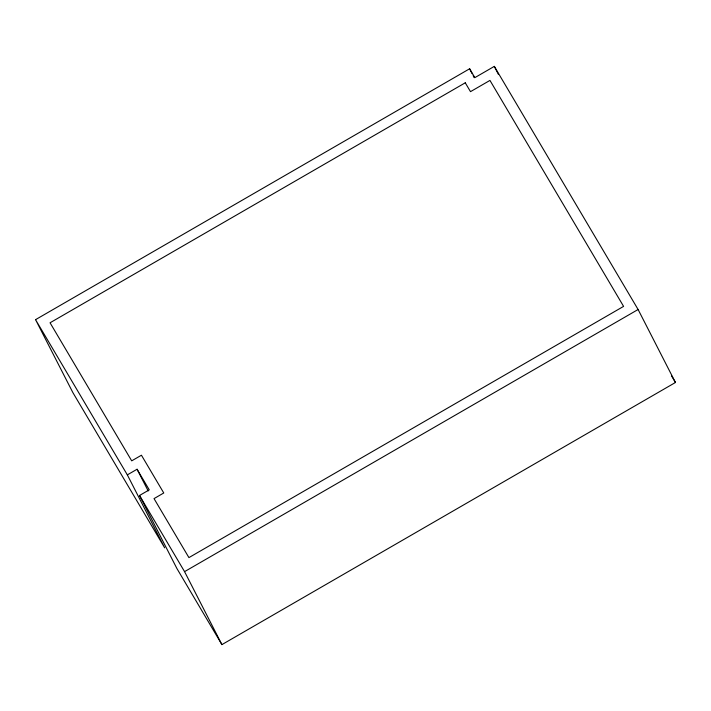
<?xml version="1.0" encoding="UTF-8"?>
<svg xmlns="http://www.w3.org/2000/svg" width="711" height="711" viewBox="0 0 711 711"><rect width="100%" height="100%" fill="white"/><g stroke="black" fill="none" stroke-linecap="round" stroke-linejoin="round"><path stroke-width="1.07" d="M35.55 319.657L469.624 68.78L474.859 77.632L494.323 66.381L638.105 309.507L675.45 382.491L221.912 644.619L176.879 568.462L139.525 495.478L149.257 489.852L137.072 469.251L127.34 474.868L164.694 547.861L72.895 392.641L35.55 319.657L127.34 474.868M221.912 644.619L184.567 571.635L638.105 309.507M671.504 375.817L675.45 382.491M139.525 495.478L184.567 571.635M494.323 66.381L498.358 74.273M469.624 68.78L472.148 73.713M473.153 75.686L474.166 77.659M137.072 469.251L148.181 490.945M465.261 82.805L50.054 322.785L131.704 460.844L141.436 455.218L163.761 492.981L154.029 498.607L188.922 557.602L623.591 306.379L489.959 80.414L470.495 91.657L465.261 82.805"/></g></svg>
